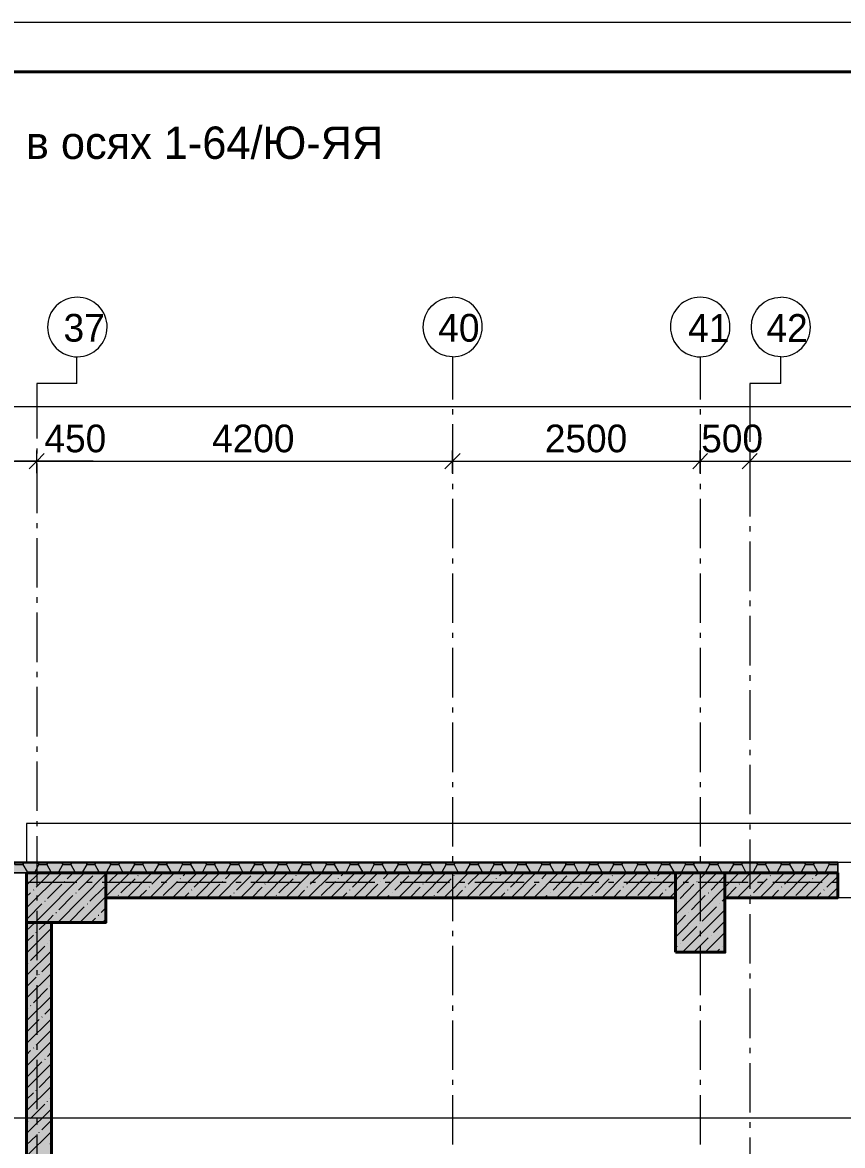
# Model space of a CAD drawing. Header units: millimetres. Extents: x -401725 to 250493, y 305116 to 802890.
# Drawn here: x -375112.983 to -375109.722, y 508986.775 to 508991.242 of the extents above; entities that cross this region are included whole.
import ezdxf

# ---------------------------------------------------------------- set-up
doc = ezdxf.new("R2010")
doc.units = ezdxf.units.MM
doc.layers.add('PDF _Геометрия', color=7, linetype='Continuous', true_color=0x1d1d1d)
doc.layers.add('PDF _Сплошная заливка', color=7, linetype='Continuous', true_color=0xffffff)
doc.layers.add('PDF _Текст', color=7, linetype='Continuous')

msp = doc.modelspace()

# ---------------------------------------------------------------- hatches: boundary and pattern name
at = {"layer": 'PDF _Сплошная заливка', "transparency": 33554559}
h = msp.add_hatch(color=256, dxfattribs=at)
h.paths.add_polyline_path([(-375123.1052843202, 508987.860588749), (-375123.1052843202, 508987.8987653915), (-375133.6947279508, 508987.8987653915), (-375133.6947279508, 508987.860588749)])
h.paths.add_polyline_path([(-375092.8681813878, 508987.860588749), (-375092.8681813878, 508987.8987653915), (-375102.5144555306, 508987.8987653915), (-375102.5144555306, 508987.860588749)])
h.paths.add_polyline_path([(-375102.9861030051, 508987.860588749), (-375102.9861030051, 508987.8987653915), (-375109.5058377056, 508987.8987653915), (-375109.5058377056, 508987.860588749)])
h.paths.add_polyline_path([(-375109.7424947423, 508987.860588749), (-375109.7424947423, 508987.8987653915), (-375122.475309955, 508987.8987653915), (-375122.475309955, 508987.860588749)])
h = msp.add_hatch(color=256, dxfattribs=at)
h.paths.add_polyline_path([(-375109.7424947423, 508987.760592818), (-375109.7424947423, 508987.8587782513), (-375110.1896755963, 508987.8587782513), (-375110.1896755963, 508987.760592818)])
h.paths.add_polyline_path([(-375108.0258979269, 508987.760592818), (-375108.0258979269, 508987.8587782513), (-375109.5058377056, 508987.8587782513), (-375109.5058377056, 508987.760592818)])

# ---------------------------------------------------------------- linework, layer by layer
at = {"layer": 'PDF _Геометрия', "color": 7, "lineweight": 18}
for points in [[(-375089.9816321799, 508991.2421178153), (-375136.7847276796, 508991.2421178153), (-375136.7847276796, 508958.1322002806)], [(-375112.8963948888, 508989.527116603), (-375112.9263936681, 508989.4971178237), (-375112.9563924473, 508989.4671190444)], [(-375111.2430627083, 508989.527116603), (-375111.2730614876, 508989.4971178237), (-375111.3030602669, 508989.4671190444)], [(-375110.2597286968, 508989.527116603), (-375110.2880608772, 508989.4971178237), (-375110.3180596565, 508989.4671190444)], [(-375110.0613949566, 508989.527116603), (-375110.0913937359, 508989.4971178237), (-375110.1213925152, 508989.4671190444)]]:
    msp.add_lwpolyline(points, dxfattribs=at)
at = {"layer": 'PDF _Геометрия', "color": 7, "lineweight": 40}
for points in [[(-375135.9980608094, 508991.0454510978), (-375090.1707627224, 508991.0454510978)], [(-375110.1897281543, 508987.7604550651), (-375110.1897281543, 508987.8587843972), (-375109.7414130637, 508987.8587843972)], [(-375110.1897281543, 508987.7604512504), (-375109.7414130637, 508987.7604512504), (-375109.7414130637, 508987.8587805825)], [(-375109.741394414, 508987.8587843972), (-375110.1897095047, 508987.8587843972)]]:
    msp.add_lwpolyline(points, dxfattribs=at)
at = {"layer": 'PDF _Геометрия', "color": 7, "lineweight": 9}
for points in [[(-375112.7647234071, 508990.1487795907, 0.4225352112568321), (-375112.8830519254, 508990.0304510723, 0.4172634351384382), (-375112.7647234071, 508989.912122554, 0.4119718309925604), (-375112.6463948888, 508990.0304510723, 0.4172634351384383)], [(-375110.288055791, 508990.1487795907, 0.4225352112568321), (-375110.4063843093, 508990.0304510723, 0.4172634351384382), (-375110.288055791, 508989.912122554, 0.4119718309925604), (-375110.1697272726, 508990.0304510723, 0.4172634351384383)]]:
    msp.add_lwpolyline(points, format="xyb", close=True, dxfattribs=at)
for points in [[(-375111.2730564013, 508989.912122554, 0.4119718309925604), (-375111.154727883, 508990.0304510723, 0.4172634351384383), (-375111.2730564013, 508990.1487795906)], [(-375109.9680552484, 508989.912122554, 0.4119718309925604), (-375109.8497267301, 508990.0304510723, 0.4172634351384383), (-375109.9680552484, 508990.1487795906)]]:
    msp.add_lwpolyline(points, format="xyb", dxfattribs=at)
for points in [[(-375112.7663933968, 508989.8054511147), (-375112.7663933968, 508989.9104468423)], [(-375111.2730614876, 508989.9104510808), (-375111.2730614876, 508989.742124597)], [(-375110.2880608772, 508989.9104510808), (-375110.2880608772, 508989.742124597)], [(-375109.9680603347, 508989.8054511147), (-375109.9680603347, 508989.9104468423)], [(-375112.7664001785, 508989.8054511147), (-375112.9263936681, 508989.8054511147), (-375112.9263936681, 508989.5871266654)], [(-375109.968065421, 508989.8054511147), (-375110.0913937359, 508989.8054511147), (-375110.0913937359, 508989.5737938746)], [(-375133.7030747204, 508989.7137875422), (-375092.8583045762, 508989.7137875422)], [(-375111.2730614876, 508989.7037845582), (-375111.2730614876, 508989.6821187732)], [(-375110.2880608772, 508989.7037845582), (-375110.2880608772, 508989.6821187732)], [(-375111.2730614876, 508989.6437844565), (-375111.2730614876, 508989.4471257923)], [(-375110.2880608772, 508989.6437844565), (-375110.2880608772, 508989.4471257923)], [(-375112.9263936681, 508989.5471179085), (-375112.9263936681, 508989.5271187223)], [(-375112.9263936681, 508989.4971178237), (-375112.9263936681, 508989.538782795)], [(-375111.2730614876, 508989.4971178237), (-375111.2730614876, 508989.538782795)], [(-375110.2880608772, 508989.4971178237), (-375110.2880608772, 508989.538782795)], [(-375110.0913937359, 508989.538782795), (-375110.0913937359, 508989.4971178237), (-375110.0913937359, 508989.4487864571)], [(-375113.1030616232, 508989.4487864571), (-375113.1030616232, 508989.4971178237), (-375112.9264021452, 508989.4971178237)], [(-375112.9347283577, 508989.4971178237), (-375113.0147251025, 508989.4971178237)], [(-375112.7013943463, 508989.4971178237), (-375112.9347181852, 508989.4971178237)], [(-375112.9263936681, 508989.4487864571), (-375112.9263936681, 508989.4971178237), (-375111.273127609, 508989.4971178237)], [(-375111.2730614876, 508989.4487864571), (-375111.2730614876, 508989.4971178237), (-375110.2881015674, 508989.4971178237)], [(-375110.2880608772, 508989.4487864571), (-375110.2880608772, 508989.4971178237), (-375110.091402213, 508989.4971178237)], [(-375110.0914768115, 508989.4971180357), (-375107.9264015516, 508989.4971180357)], [(-375110.0913937359, 508989.5337844819), (-375110.0913937359, 508989.5137852958)], [(-375112.9263936681, 508989.4871178068), (-375112.9263936681, 508989.2904591425)], [(-375110.0913937359, 508989.4737843802), (-375110.0913937359, 508989.277125716)], [(-375111.2730614876, 508989.4071178831), (-375111.2730614876, 508989.385452098)], [(-375110.2880608772, 508989.4071178831), (-375110.2880608772, 508989.385452098)], [(-375111.2730614876, 508989.3471177814), (-375111.2730614876, 508989.1504591171)], [(-375110.2880608772, 508989.3471177814), (-375110.2880608772, 508989.1504591171)], [(-375112.9263936681, 508989.2504512334), (-375112.9263936681, 508989.2304520472)], [(-375110.0913937359, 508989.2387844056), (-375110.0913937359, 508989.2171186206)], [(-375112.9263936681, 508989.1904511317), (-375112.9263936681, 508988.9937924674)], [(-375110.0913937359, 508989.177117917), (-375110.0913937359, 508988.9804592527)], [(-375111.2730614876, 508989.110451208), (-375111.2730614876, 508989.0904520217)], [(-375110.2880608772, 508989.110451208), (-375110.2880608772, 508989.0904520217)], [(-375111.2730614876, 508989.0504511062), (-375111.2730614876, 508988.853792442)], [(-375110.2880608772, 508989.0504511062), (-375110.2880608772, 508988.853792442)], [(-375112.9263936681, 508988.9554511571), (-375112.9263936681, 508988.9337853721)], [(-375110.0913937359, 508988.9421177305), (-375110.0913937359, 508988.9204519455)], [(-375112.9263936681, 508988.8954510554), (-375112.9263936681, 508988.6971257923)], [(-375110.0913937359, 508988.8821178407), (-375110.0913937359, 508988.6837925776)], [(-375111.2730614876, 508988.8137845328), (-375111.2730614876, 508988.7937853466)], [(-375110.2880608772, 508988.8137845328), (-375110.2880608772, 508988.7937853466)], [(-375111.2730614876, 508988.7537844311), (-375111.2730614876, 508988.5571257668)], [(-375110.2880608772, 508988.7537844311), (-375110.2880608772, 508988.5571257668)], [(-375112.9263936681, 508988.6587844819), (-375112.9263936681, 508988.6371186969)], [(-375110.0913937359, 508988.6454510554), (-375110.0913937359, 508988.6237852703)], [(-375112.9263936681, 508988.5987843802), (-375112.9263936681, 508988.402125716)], [(-375110.0913937359, 508988.5854511656), (-375110.0913937359, 508988.3887925013)], [(-375111.2730614876, 508988.5171178577), (-375111.2730614876, 508988.4971186715)], [(-375110.2880608772, 508988.5171178577), (-375110.2880608772, 508988.4971186715)], [(-375111.2730614876, 508988.457117756), (-375111.2730614876, 508988.2604590917)], [(-375110.2880608772, 508988.457117756), (-375110.2880608772, 508988.2604590917)], [(-375112.9263936681, 508988.3621178068), (-375112.9263936681, 508988.3404520217)], [(-375110.0913937359, 508988.3487843802), (-375110.0913937359, 508988.3271185952)], [(-375112.9263936681, 508988.302117917), (-375112.9263936681, 508988.1054592527)], [(-375110.0913937359, 508988.2887844904), (-375110.0913937359, 508988.0921258262)], [(-375111.2730614876, 508988.2204511825), (-375111.2730614876, 508988.2004519964)], [(-375110.2880608772, 508988.2204511825), (-375110.2880608772, 508988.2004519964)], [(-375111.2730614876, 508988.1604510808), (-375111.2730614876, 508987.9637924165)], [(-375110.2880608772, 508988.1604510808), (-375110.2880608772, 508987.9637924165)], [(-375112.9263936681, 508988.0654511317), (-375112.9263936681, 508988.0454519455)], [(-375103.3197415142, 508988.0554504789), (-375112.9669005585, 508988.0554504789)], [(-375112.9663937359, 508988.0554511147), (-375112.9663937359, 508987.9021240205)], [(-375110.0913937359, 508988.052117917), (-375110.0913937359, 508988.0321187308)], [(-375112.9263936681, 508988.0054512419), (-375112.9263936681, 508987.8087925776)], [(-375110.0913937359, 508987.9921178153), (-375110.0913937359, 508987.795459151)], [(-375122.4747267301, 508987.898784465), (-375109.7419115175, 508987.898784465)], [(-375109.741394414, 508987.9021178746), (-375122.4742096267, 508987.9021178746), (-375122.4742096267, 508987.8987846769), (-375122.4742096267, 508987.8604529034), (-375122.4742096267, 508987.8587863045)], [(-375111.2730614876, 508987.9254511062), (-375111.2730614876, 508987.9037853212)], [(-375110.2880608772, 508987.9254511062), (-375110.2880608772, 508987.9037853212)], [(-375109.741426627, 508987.9021312261), (-375109.5047806631, 508987.9021312261)], [(-375122.4747267301, 508987.860451208), (-375109.7419115175, 508987.860451208)], [(-375116.0963935324, 508987.8587843972), (-375110.1899672087, 508987.8587843972)], [(-375112.9663937359, 508987.8587843972), (-375112.9663937359, 508987.6621257329)], [(-375111.2730614876, 508987.8637844056), (-375111.2730614876, 508987.6671257414)], [(-375110.2880608772, 508987.8637844056), (-375110.2880608772, 508987.6671257414)], [(-375109.741394414, 508987.7604512504), (-375109.741394414, 508987.8587805825)], [(-375112.7663933968, 508987.8204511402), (-375112.9630520611, 508987.8204511402)], [(-375112.7063941428, 508987.8204511402), (-375112.7280599278, 508987.8204511402)], [(-375112.469728629, 508987.8204511402), (-375112.6663872933, 508987.8204511402)], [(-375112.4097276796, 508987.8204511402), (-375112.4313934646, 508987.8204511402)], [(-375112.1730604704, 508987.8204511402), (-375112.3713857335, 508987.8204511402)], [(-375112.1130612164, 508987.8204511402), (-375112.1347270014, 508987.8204511402)], [(-375111.878060606, 508987.8204511402), (-375112.0747192703, 508987.8204511402)], [(-375111.818061352, 508987.8204511402), (-375111.8380605382, 508987.8204511402)], [(-375111.5813941428, 508987.8204511402), (-375111.7780528071, 508987.8204511402)], [(-375111.5213948888, 508987.8204511402), (-375111.541394075, 508987.8204511402)], [(-375111.2847276796, 508987.8204511402), (-375111.4813863438, 508987.8204511402)], [(-375111.2247267301, 508987.8204511402), (-375111.2447259163, 508987.8204511402)], [(-375110.9880612164, 508987.8204511402), (-375111.1847198806, 508987.8204511402)], [(-375110.9280619624, 508987.8204511402), (-375110.9480611485, 508987.8204511402)], [(-375110.6913947531, 508987.8204511402), (-375110.8880534174, 508987.8204511402)], [(-375110.6313938037, 508987.8204511402), (-375110.6530595887, 508987.8204511402)], [(-375110.3947282899, 508987.8204511402), (-375110.5913869542, 508987.8204511402)], [(-375110.3347273405, 508987.8204511402), (-375110.3563931255, 508987.8204511402)], [(-375110.0980618267, 508987.8204511402), (-375110.2963870898, 508987.8204511402)], [(-375110.0380608772, 508987.8204511402), (-375110.0597266623, 508987.8204511402)], [(-375109.8030619624, 508987.8204511402), (-375109.9997206266, 508987.8204511402)], [(-375109.741394414, 508987.8204511402), (-375109.7630601991, 508987.8204511402)], [(-375112.9263936681, 508987.7687844565), (-375112.9263936681, 508987.7487852703)], [(-375110.0913937359, 508987.7554512419), (-375110.0913937359, 508987.7354520557)], [(-375109.5047763721, 508987.7604595155), (-375109.7414223361, 508987.7604595155)], [(-375112.9263936681, 508987.7087845667), (-375112.9263936681, 508987.5121259025)], [(-375110.0913937359, 508987.6954511402), (-375110.0913937359, 508987.4987924758)], [(-375111.2730614876, 508987.6287844311), (-375111.2730614876, 508987.607118646)], [(-375110.2880608772, 508987.6287844311), (-375110.2880608772, 508987.607118646)], [(-375111.2730614876, 508987.5687847532), (-375111.2730614876, 508987.3721260889)], [(-375110.2880608772, 508987.5687847532), (-375110.2880608772, 508987.3721260889)], [(-375112.9263936681, 508987.4721177814), (-375112.9263936681, 508987.4521185952)], [(-375110.0913937359, 508987.4587845667), (-375110.0913937359, 508987.4387853805)], [(-375112.9263936681, 508987.4121176797), (-375112.9263936681, 508987.2154590154)], [(-375110.0913937359, 508987.398784465), (-375110.0913937359, 508987.2021258007)], [(-375111.2730614876, 508987.332117544), (-375111.2730614876, 508987.310451759)], [(-375110.2880608772, 508987.332117544), (-375110.2880608772, 508987.310451759)], [(-375111.2730614876, 508987.2721178661), (-375111.2730614876, 508987.0754592019)], [(-375110.2880608772, 508987.2721178661), (-375110.2880608772, 508987.0754592019)], [(-375112.9263936681, 508987.1754513182), (-375112.9263936681, 508987.155452132)], [(-375110.0913937359, 508987.1637842785), (-375110.0913937359, 508987.1421184934)], [(-375112.9263936681, 508987.1154512165), (-375112.9263936681, 508986.9187925521)], [(-375110.0913937359, 508987.1021175779), (-375110.0913937359, 508986.9054589137)], [(-375111.2730614876, 508987.0354510808), (-375111.2730614876, 508987.0154518946)], [(-375110.2880608772, 508987.0354510808), (-375110.2880608772, 508987.0154518946)], [(-375111.2730614876, 508986.9754509791), (-375111.2730614876, 508986.7787923148)], [(-375110.2880608772, 508986.9754509791), (-375110.2880608772, 508986.7787923148)], [(-375112.9263936681, 508986.8804514538), (-375112.9263936681, 508986.8587856687)], [(-375110.0913937359, 508986.8671178153), (-375110.0913937359, 508986.8454520302)], [(-375112.9263936681, 508986.8187847532), (-375112.9263936681, 508986.6221260889)], [(-375110.0913937359, 508986.8071177136), (-375110.0913937359, 508986.6087924505)]]:
    msp.add_lwpolyline(points, dxfattribs=at)
at = {"layer": 'PDF _Геометрия', "lineweight": 9}
for points in [[(-375113.0163933968, 508987.898784253), (-375113.0130601991, 508987.8921178577), (-375112.981394821, 508987.8921178577), (-375112.9763950244, 508987.898784253)], [(-375112.9813931255, 508987.8921165861), (-375112.964727137, 508987.8637844056), (-375112.9330617589, 508987.8637844056), (-375112.93139516, 508987.860451208)], [(-375112.9330600635, 508987.8637844056), (-375112.9180606738, 508987.8921165861)], [(-375112.9213938715, 508987.898784253), (-375112.9180606738, 508987.8921178577), (-375112.8863952957, 508987.8921178577), (-375112.8813954991, 508987.898784253)], [(-375112.8863936003, 508987.8921165861), (-375112.8697276118, 508987.8637844056), (-375112.8380622336, 508987.8637844056)], [(-375112.8363939393, 508987.860451208), (-375112.8380605382, 508987.8637844056), (-375112.8230611485, 508987.8921165861)], [(-375112.8263943463, 508987.898784253), (-375112.8230611485, 508987.8921178577), (-375112.7913957704, 508987.8921178577)], [(-375112.791394075, 508987.8921178577), (-375112.7863942784, 508987.898784253)], [(-375112.791394075, 508987.8921165861), (-375112.7747280865, 508987.8637844056), (-375112.7430627083, 508987.8637844056)], [(-375112.7397278152, 508987.860451208), (-375112.7430610129, 508987.8637844056), (-375112.7263950244, 508987.8921165861)], [(-375112.731394821, 508987.898784253), (-375112.7263950244, 508987.8921178577), (-375112.6947296463, 508987.8921178577)], [(-375112.6947279508, 508987.8921178577), (-375112.6913947531, 508987.898784253)], [(-375112.6947262554, 508987.8921165861), (-375112.6797268658, 508987.8637844056), (-375112.6480614876, 508987.8637844056), (-375112.6447282899, 508987.860451208)], [(-375112.6480614876, 508987.8637844056), (-375112.6313954991, 508987.8921165861)], [(-375112.6363936003, 508987.898784253), (-375112.6313938037, 508987.8921178577), (-375112.5997284256, 508987.8921178577)], [(-375112.5997267301, 508987.8921178577), (-375112.5963935324, 508987.898784253)], [(-375112.5997267301, 508987.8921165861), (-375112.5847273405, 508987.8637844056), (-375112.5530619624, 508987.8637844056), (-375112.5363959738, 508987.8921165861)], [(-375112.541394075, 508987.898784253), (-375112.5363942784, 508987.8921178577), (-375112.5047289003, 508987.8921178577)], [(-375112.5047272049, 508987.8921178577), (-375112.5013940071, 508987.898784253)], [(-375112.5047272049, 508987.8921165861), (-375112.4897278152, 508987.8637844056), (-375112.4580624371, 508987.8637844056)], [(-375112.4547275439, 508987.860451208), (-375112.4580607417, 508987.8637844056), (-375112.4413947531, 508987.8921165861)], [(-375112.4463945497, 508987.898784253), (-375112.4413947531, 508987.8921178577), (-375112.409729375, 508987.8921178577)], [(-375112.4097276796, 508987.8921178577), (-375112.404727883, 508987.898784253)], [(-375112.4097276796, 508987.8921165861), (-375112.3930616911, 508987.8637844056), (-375112.3613963129, 508987.8637844056)], [(-375112.3597280186, 508987.860451208), (-375112.3613946175, 508987.8637844056), (-375112.3463952278, 508987.8921165861)], [(-375112.3497267301, 508987.898784253), (-375112.3463935324, 508987.8921178577), (-375112.3147281543, 508987.8921178577), (-375112.3097283577, 508987.898784253)], [(-375112.3147264589, 508987.8921165861), (-375112.2980604704, 508987.8637844056), (-375112.2663950922, 508987.8637844056), (-375112.2647284933, 508987.860451208)], [(-375112.2663933968, 508987.8637844056), (-375112.2513940071, 508987.8921165861)], [(-375112.2547272049, 508987.898784253), (-375112.2513940071, 508987.8921178577), (-375112.219728629, 508987.8921178577), (-375112.2147288325, 508987.898784253)], [(-375112.2197269336, 508987.8921165861), (-375112.2030609451, 508987.8637844056), (-375112.171395567, 508987.8637844056)], [(-375112.1697272726, 508987.860451208), (-375112.1713938715, 508987.8637844056), (-375112.1563944819, 508987.8921165861)], [(-375112.1597276796, 508987.898784253), (-375112.1563944819, 508987.8921178577), (-375112.1230625049, 508987.8921178577)], [(-375112.1230608094, 508987.8921178577), (-375112.1197276118, 508987.898784253)], [(-375112.1230608094, 508987.8921165861), (-375112.1080614198, 508987.8637844056), (-375112.0763960417, 508987.8637844056)], [(-375112.0730611485, 508987.860451208), (-375112.0763943463, 508987.8637844056), (-375112.0597283577, 508987.8921165861)], [(-375112.0647281543, 508987.898784253), (-375112.0597283577, 508987.8921178577), (-375112.0280629796, 508987.8921178577)], [(-375112.0280612842, 508987.8921178577), (-375112.0247280865, 508987.898784253)], [(-375112.0280595887, 508987.8921165861), (-375112.0130601991, 508987.8637844056), (-375111.981394821, 508987.8637844056), (-375111.9780616232, 508987.860451208)], [(-375111.981394821, 508987.8637844056), (-375111.9647288325, 508987.8921165861)], [(-375111.9697269336, 508987.898784253), (-375111.964727137, 508987.8921178577), (-375111.9330617589, 508987.8921178577)], [(-375111.9330600635, 508987.8921178577), (-375111.9297268658, 508987.898784253)], [(-375111.9330600635, 508987.8921165861), (-375111.9180606738, 508987.8637844056), (-375111.8863952957, 508987.8637844056), (-375111.8697293072, 508987.8921165861)], [(-375111.8747274083, 508987.898784253), (-375111.8697276118, 508987.8921178577), (-375111.8380622336, 508987.8921178577)], [(-375111.8380605382, 508987.8921178577), (-375111.8330607417, 508987.898784253)], [(-375111.8230611485, 508987.8637844056), (-375111.8380605382, 508987.8921165861)], [(-375111.7880608772, 508987.860451208), (-375111.7897274761, 508987.8637844056), (-375111.7747280865, 508987.8921165861)], [(-375111.7780612842, 508987.898784253), (-375111.7747280865, 508987.8921178577), (-375111.7430627083, 508987.8921178577)], [(-375111.7430610129, 508987.8921178577), (-375111.7380612164, 508987.898784253)], [(-375111.7430610129, 508987.8921165861), (-375111.7263950244, 508987.8637844056), (-375111.6947296463, 508987.8637844056)], [(-375111.693061352, 508987.860451208), (-375111.6947279508, 508987.8637844056), (-375111.6797285612, 508987.8921165861)], [(-375111.6830600635, 508987.898784253), (-375111.6797268658, 508987.8921178577), (-375111.6480614876, 508987.8921178577), (-375111.6430616911, 508987.898784253)], [(-375111.6480597922, 508987.8921165861), (-375111.6313938037, 508987.8637844056), (-375111.5997284256, 508987.8637844056), (-375111.5980618267, 508987.860451208)], [(-375111.5997267301, 508987.8637844056), (-375111.5847273405, 508987.8921165861)], [(-375111.5880605382, 508987.898784253), (-375111.5847273405, 508987.8921178577), (-375111.5530619624, 508987.8921178577), (-375111.5480621658, 508987.898784253)], [(-375111.5530602669, 508987.8921165861), (-375111.5363942784, 508987.8637844056), (-375111.5047289003, 508987.8637844056)], [(-375111.5013940071, 508987.860451208), (-375111.5047272049, 508987.8637844056), (-375111.4880612164, 508987.8921165861)], [(-375111.4930610129, 508987.898784253), (-375111.4880612164, 508987.8921178577), (-375111.4563958382, 508987.8921178577)], [(-375111.4563941428, 508987.8921178577), (-375111.4530609451, 508987.898784253)], [(-375111.4563941428, 508987.8921165861), (-375111.4413947531, 508987.8637844056), (-375111.409729375, 508987.8637844056)], [(-375111.4063944819, 508987.860451208), (-375111.4097276796, 508987.8637844056), (-375111.3930616911, 508987.8921165861)], [(-375111.3980614876, 508987.898784253), (-375111.3930616911, 508987.8921178577), (-375111.3613963129, 508987.8921178577)], [(-375111.3613946175, 508987.8921178577), (-375111.3580614198, 508987.898784253)], [(-375111.3613929221, 508987.8921165861), (-375111.3463935324, 508987.8637844056), (-375111.3147281543, 508987.8637844056), (-375111.3113949566, 508987.860451208)], [(-375111.3147281543, 508987.8637844056), (-375111.2980621658, 508987.8921165861)], [(-375111.3030602669, 508987.898784253), (-375111.2980604704, 508987.8921178577), (-375111.2663950922, 508987.8921178577)], [(-375111.2663933968, 508987.8921178577), (-375111.2630601991, 508987.898784253)], [(-375111.2663933968, 508987.8921165861), (-375111.2513940071, 508987.8637844056), (-375111.219728629, 508987.8637844056), (-375111.2030626405, 508987.8921165861)], [(-375111.2080607417, 508987.898784253), (-375111.2030609451, 508987.8921178577), (-375111.171395567, 508987.8921178577)], [(-375111.1713938715, 508987.8921178577), (-375111.166394075, 508987.898784253)], [(-375111.1713938715, 508987.8921165861), (-375111.154727883, 508987.8637844056), (-375111.1230625049, 508987.8637844056)], [(-375111.1213942106, 508987.860451208), (-375111.1230608094, 508987.8637844056), (-375111.1080614198, 508987.8921165861)], [(-375111.1113946175, 508987.898784253), (-375111.1080614198, 508987.8921178577), (-375111.0763960417, 508987.8921178577)], [(-375111.0763943463, 508987.8921178577), (-375111.0713945497, 508987.898784253)], [(-375111.0763943463, 508987.8921165861), (-375111.0597283577, 508987.8637844056), (-375111.0280629796, 508987.8637844056)], [(-375111.0263946853, 508987.860451208), (-375111.0280612842, 508987.8637844056), (-375111.0130618945, 508987.8921165861)], [(-375111.0163933968, 508987.898784253), (-375111.0130601991, 508987.8921178577), (-375110.981394821, 508987.8921178577), (-375110.9763950244, 508987.898784253)], [(-375110.9813931255, 508987.8921165861), (-375110.964727137, 508987.8637844056), (-375110.9330617589, 508987.8637844056), (-375110.93139516, 508987.860451208)], [(-375110.9330600635, 508987.8637844056), (-375110.9180606738, 508987.8921165861)], [(-375110.9213938715, 508987.898784253), (-375110.9180606738, 508987.8921178577), (-375110.8863952957, 508987.8921178577), (-375110.8813954991, 508987.898784253)], [(-375110.8863936003, 508987.8921165861), (-375110.8697276118, 508987.8637844056), (-375110.8380622336, 508987.8637844056)], [(-375110.8347273405, 508987.860451208), (-375110.8380605382, 508987.8637844056), (-375110.8213945497, 508987.8921165861)], [(-375110.8263943463, 508987.898784253), (-375110.8213945497, 508987.8921178577), (-375110.7897291715, 508987.8921178577)], [(-375110.7897274761, 508987.8921178577), (-375110.7863942784, 508987.898784253)], [(-375110.7897274761, 508987.8921165861), (-375110.7747280865, 508987.8637844056), (-375110.7430627083, 508987.8637844056)], [(-375110.7397278152, 508987.860451208), (-375110.7430610129, 508987.8637844056), (-375110.7263950244, 508987.8921165861)], [(-375110.731394821, 508987.898784253), (-375110.7263950244, 508987.8921178577), (-375110.6947296463, 508987.8921178577)], [(-375110.6947279508, 508987.8921178577), (-375110.6913947531, 508987.898784253)], [(-375110.6947262554, 508987.8921165861), (-375110.6797268658, 508987.8637844056), (-375110.6480614876, 508987.8637844056), (-375110.6447282899, 508987.860451208)], [(-375110.6480614876, 508987.8637844056), (-375110.6313954991, 508987.8921165861)], [(-375110.6363936003, 508987.898784253), (-375110.6313938037, 508987.8921178577), (-375110.5997284256, 508987.8921178577)], [(-375110.5997267301, 508987.8921178577), (-375110.5947269336, 508987.898784253)], [(-375110.5997267301, 508987.8921165861), (-375110.5847273405, 508987.8637844056), (-375110.5513953635, 508987.8637844056)], [(-375110.5497270692, 508987.860451208), (-375110.5513936681, 508987.8637844056), (-375110.5363942784, 508987.8921165861)], [(-375110.541394075, 508987.898784253), (-375110.5363942784, 508987.8921178577), (-375110.5047289003, 508987.8921178577)], [(-375110.5047272049, 508987.8921178577), (-375110.4997274083, 508987.898784253)], [(-375110.5047272049, 508987.8921165861), (-375110.4880612164, 508987.8637844056), (-375110.4563958382, 508987.8637844056)], [(-375110.4547275439, 508987.860451208), (-375110.4563941428, 508987.8637844056), (-375110.4413947531, 508987.8921165861)], [(-375110.4447279508, 508987.898784253), (-375110.4413947531, 508987.8921178577), (-375110.409729375, 508987.8921178577)], [(-375110.4097276796, 508987.8921178577), (-375110.404727883, 508987.898784253)], [(-375110.4097276796, 508987.8921165861), (-375110.3930616911, 508987.8637844056), (-375110.3613963129, 508987.8637844056)], [(-375110.3597280186, 508987.860451208), (-375110.3613946175, 508987.8637844056), (-375110.3463952278, 508987.8921165861)], [(-375110.3497267301, 508987.898784253), (-375110.3463935324, 508987.8921178577), (-375110.3147281543, 508987.8921178577), (-375110.3097283577, 508987.898784253)], [(-375110.3147264589, 508987.8921165861), (-375110.2980604704, 508987.8637844056), (-375110.2663950922, 508987.8637844056)], [(-375110.2630601991, 508987.860451208), (-375110.2663933968, 508987.8637844056), (-375110.2497274083, 508987.8921165861)], [(-375110.2547272049, 508987.898784253), (-375110.2497274083, 508987.8921178577), (-375110.2180620302, 508987.8921178577)], [(-375110.2180603347, 508987.8921178577), (-375110.214727137, 508987.898784253)], [(-375110.2180603347, 508987.8921165861), (-375110.2030609451, 508987.8637844056), (-375110.171395567, 508987.8637844056)], [(-375110.1680606738, 508987.860451208), (-375110.1713938715, 508987.8637844056), (-375110.154727883, 508987.8921165861)], [(-375110.1597276796, 508987.898784253), (-375110.154727883, 508987.8921178577), (-375110.1230625049, 508987.8921178577)], [(-375110.1230608094, 508987.8921178577), (-375110.1197276118, 508987.898784253)], [(-375110.1230608094, 508987.8921165861), (-375110.1080614198, 508987.8637844056), (-375110.0763960417, 508987.8637844056)], [(-375110.0730611485, 508987.860451208), (-375110.0763943463, 508987.8637844056), (-375110.0597283577, 508987.8921165861)], [(-375110.0647281543, 508987.898784253), (-375110.0597283577, 508987.8921178577), (-375110.0280629796, 508987.8921178577)], [(-375110.0280612842, 508987.8921178577), (-375110.0247280865, 508987.898784253)], [(-375110.0280595887, 508987.8921165861), (-375110.0130601991, 508987.8637844056), (-375109.981394821, 508987.8637844056), (-375109.9780616232, 508987.860451208)], [(-375109.981394821, 508987.8637844056), (-375109.9647288325, 508987.8921165861)], [(-375109.9697269336, 508987.898784253), (-375109.964727137, 508987.8921178577), (-375109.9330617589, 508987.8921178577)], [(-375109.9330600635, 508987.8921178577), (-375109.9280602669, 508987.898784253)], [(-375109.9330600635, 508987.8921165861), (-375109.916394075, 508987.8637844056), (-375109.8847286968, 508987.8637844056)], [(-375109.8830604025, 508987.860451208), (-375109.8847270014, 508987.8637844056), (-375109.8697276118, 508987.8921165861)], [(-375109.8730608094, 508987.898784253), (-375109.8697276118, 508987.8921178577), (-375109.8380622336, 508987.8921178577)], [(-375109.8380605382, 508987.8921178577), (-375109.8330607417, 508987.898784253)], [(-375109.8380605382, 508987.8921165861), (-375109.8213945497, 508987.8637844056), (-375109.7897291715, 508987.8637844056)], [(-375109.7880608772, 508987.860451208), (-375109.7897274761, 508987.8637844056), (-375109.7747280865, 508987.8921165861)], [(-375109.7780612842, 508987.898784253), (-375109.7747280865, 508987.8921178577), (-375109.7430627083, 508987.8921178577)], [(-375109.7430610129, 508987.8921178577), (-375109.741394414, 508987.8937844565)], [(-375109.741394414, 508987.8904510469), (-375109.7430610129, 508987.8921176458)], [(-375112.9680603347, 508987.860451208), (-375112.964727137, 508987.8637844056)], [(-375112.9663937359, 508987.8537843887), (-375112.9613939393, 508987.8587841853)], [(-375112.9663937359, 508987.8104511232), (-375112.9163957704, 508987.8587824898)], [(-375112.9663937359, 508987.7204511825), (-375112.8263994325, 508987.8587788871)], [(-375112.9330600635, 508987.6621176797), (-375112.7364013992, 508987.8587763439)], [(-375112.9280619624, 508987.802117917), (-375112.8713976014, 508987.8587822779)], [(-375112.8730608094, 508987.860451208), (-375112.8697276118, 508987.8637844056)], [(-375112.8430603347, 508987.6621176797), (-375112.651401467, 508987.8554431463)], [(-375112.8047268658, 508987.8354511656), (-375112.7813944819, 508987.8587835495)], [(-375112.7780612842, 508987.860451208), (-375112.7747280865, 508987.8637844056)], [(-375112.7597270014, 508987.7904510893), (-375112.7030626405, 508987.8471154502)], [(-375112.693061352, 508987.8587843972), (-375112.6913947531, 508987.8587843972)], [(-375112.68139516, 508987.860451208), (-375112.6797285612, 508987.8637844056)], [(-375112.6513946853, 508987.8554511995), (-375112.6463948888, 508987.8587843972)], [(-375112.6513946853, 508987.7654510469), (-375112.5563985509, 508987.8587805825)], [(-375112.6363952957, 508987.8254511486), (-375112.6013967198, 508987.8587831256)], [(-375112.5863939393, 508987.860451208), (-375112.5847273405, 508987.8637844056)], [(-375112.5663947531, 508987.7604512504), (-375112.468065421, 508987.8587805825)], [(-375112.5497270692, 508987.860451208), (-375112.5530602669, 508987.8637844056)], [(-375112.5247280865, 508987.8471177814), (-375112.5230614876, 508987.8487843802)], [(-375112.5130601991, 508987.8587843972), (-375112.5113936003, 508987.8587843972)], [(-375112.491394414, 508987.860451208), (-375112.4897278152, 508987.8637844056)], [(-375112.4763950244, 508987.7604512504), (-375112.3780656923, 508987.8587805825)], [(-375112.4680603347, 508987.8137845328), (-375112.4230621658, 508987.8587827018)], [(-375112.3963948888, 508987.860451208), (-375112.3930616911, 508987.8637844056)], [(-375112.3863952957, 508987.7604512504), (-375112.2880659635, 508987.8587805825)], [(-375112.344728629, 508987.8471177814), (-375112.3330624371, 508987.8587839733)], [(-375112.3013936681, 508987.860451208), (-375112.2980604704, 508987.8637844056)], [(-375112.2997270692, 508987.802117917), (-375112.2430627083, 508987.8587822779)], [(-375112.2963938715, 508987.7604512504), (-375112.1980645393, 508987.8587805825)], [(-375112.2063941428, 508987.860451208), (-375112.2030609451, 508987.8637844056)], [(-375112.2063941428, 508987.7604512504), (-375112.1080648106, 508987.8587805825)], [(-375112.1763936681, 508987.8354511656), (-375112.1530612842, 508987.8587835495)], [(-375112.1313938037, 508987.7904510893), (-375112.0747294428, 508987.8471154502)], [(-375112.116394414, 508987.7604512504), (-375112.0180650819, 508987.8587805825)], [(-375112.1113946175, 508987.860451208), (-375112.1080614198, 508987.8637844056)], [(-375112.0630615554, 508987.8587843972), (-375112.0630615554, 508987.8587843972)], [(-375112.0263946853, 508987.7604512504), (-375111.9280653532, 508987.8587805825)], [(-375112.0147284933, 508987.860451208), (-375112.0130618945, 508987.8637844056)], [(-375112.0080604025, 508987.8254511486), (-375111.9730618267, 508987.8587831256)], [(-375111.9363949566, 508987.7604512504), (-375111.8380656245, 508987.8587805825)], [(-375111.9197272726, 508987.860451208), (-375111.9180606738, 508987.8637844056)], [(-375111.8947282899, 508987.8471177814), (-375111.8947282899, 508987.8487843802)], [(-375111.8830604025, 508987.860451208), (-375111.8863936003, 508987.8637844056)], [(-375111.8847270014, 508987.8587843972), (-375111.8830604025, 508987.8587843972)], [(-375111.8480618267, 508987.7604512504), (-375111.7480658957, 508987.8587805825)], [(-375111.839727137, 508987.8137845328), (-375111.7930623692, 508987.8587827018)], [(-375111.8247277474, 508987.860451208), (-375111.8213945497, 508987.8637844056), (-375111.7897291715, 508987.8637844056)], [(-375111.7580604025, 508987.7604512504), (-375111.6597310704, 508987.8587805825)], [(-375111.7297282221, 508987.860451208), (-375111.7263950244, 508987.8637844056)], [(-375111.7163937359, 508987.8471177814), (-375111.7047275439, 508987.8587839733)], [(-375111.6713938715, 508987.802117917), (-375111.6147295106, 508987.8587822779)], [(-375111.6680606738, 508987.7604512504), (-375111.5697313417, 508987.8587805825)], [(-375111.6347270014, 508987.860451208), (-375111.6313938037, 508987.8637844056)], [(-375111.5780609451, 508987.7604512504), (-375111.479731613, 508987.8587805825)], [(-375111.5480604704, 508987.8354511656), (-375111.5247280865, 508987.8587835495)], [(-375111.5397274761, 508987.860451208), (-375111.5363942784, 508987.8637844056)], [(-375111.503060606, 508987.7904510893), (-375111.4463962451, 508987.8471154502)], [(-375111.4880612164, 508987.7604512504), (-375111.3897318842, 508987.8587805825)], [(-375111.443061352, 508987.860451208), (-375111.4413947531, 508987.8637844056)], [(-375111.4347283577, 508987.8587843972), (-375111.4347283577, 508987.8587843972)], [(-375111.3980614876, 508987.7604512504), (-375111.2997321555, 508987.8587805825)], [(-375111.3797272049, 508987.8254511486), (-375111.344728629, 508987.8587831256)], [(-375111.3480618267, 508987.860451208), (-375111.3463952278, 508987.8637844056)], [(-375111.3080600635, 508987.7604512504), (-375111.2097307313, 508987.8587805825)], [(-375111.2663933968, 508987.8471177814), (-375111.2663933968, 508987.8487843802)], [(-375111.2547272049, 508987.8587843972), (-375111.2547272049, 508987.8587843972)], [(-375111.253060606, 508987.860451208), (-375111.2513940071, 508987.8637844056)], [(-375111.2163937359, 508987.860451208), (-375111.2197269336, 508987.8637844056)], [(-375111.2180603347, 508987.7604512504), (-375111.1197310026, 508987.8587805825)], [(-375111.2113939393, 508987.8137845328), (-375111.1647291715, 508987.8587827018)], [(-375111.1580610807, 508987.860451208), (-375111.154727883, 508987.8637844056)], [(-375111.128060606, 508987.7604512504), (-375111.0297312739, 508987.8587805825)], [(-375111.0863939393, 508987.8471177814), (-375111.0747277474, 508987.8587839733)], [(-375111.0630615554, 508987.860451208), (-375111.0597283577, 508987.8637844056)], [(-375111.0430606738, 508987.802117917), (-375110.9863963129, 508987.8587822779)], [(-375111.0397274761, 508987.7604512504), (-375110.941398144, 508987.8587805825)], [(-375110.9680603347, 508987.860451208), (-375110.964727137, 508987.8637844056)], [(-375110.9497277474, 508987.7604512504), (-375110.8513984152, 508987.8587805825)], [(-375110.9180606738, 508987.8354511656), (-375110.8963948888, 508987.8587835495)], [(-375110.8730608094, 508987.860451208), (-375110.8697276118, 508987.8637844056)], [(-375110.8730608094, 508987.7904510893), (-375110.8180630474, 508987.8471154502)], [(-375110.8597280186, 508987.7604512504), (-375110.7613986865, 508987.8587805825)], [(-375110.80639516, 508987.8587843972), (-375110.80639516, 508987.8587843972)], [(-375110.7763946853, 508987.860451208), (-375110.7747280865, 508987.8637844056)], [(-375110.7697282899, 508987.7604512504), (-375110.6713989578, 508987.8587805825)], [(-375110.7497274083, 508987.8254511486), (-375110.7163954313, 508987.8587831256)], [(-375110.68139516, 508987.860451208), (-375110.6797285612, 508987.8637844056)], [(-375110.6797268658, 508987.7604512504), (-375110.5813975336, 508987.8587805825)], [(-375110.6380601991, 508987.8471177814), (-375110.6363936003, 508987.8487843802)], [(-375110.6263940071, 508987.8587843972), (-375110.6263940071, 508987.8587843972)], [(-375110.589727137, 508987.7604512504), (-375110.4913978049, 508987.8587805825)], [(-375110.5863939393, 508987.860451208), (-375110.5847273405, 508987.8637844056)], [(-375110.5813941428, 508987.8137845328), (-375110.5363959738, 508987.8587827018)], [(-375110.4997274083, 508987.7604512504), (-375110.4013980762, 508987.8587805825)], [(-375110.491394414, 508987.860451208), (-375110.4880612164, 508987.8637844056)], [(-375110.4580607417, 508987.8471177814), (-375110.4463945497, 508987.8587839733)], [(-375110.3963948888, 508987.860451208), (-375110.3930616911, 508987.8637844056)], [(-375110.3863952957, 508987.8287845582), (-375110.3580631152, 508987.8587833375)], [(-375110.3863952957, 508987.7837844819), (-375110.3113983474, 508987.8587814302)], [(-375110.3863952957, 508987.6937845413), (-375110.2214020095, 508987.8587778274)], [(-375110.3013936681, 508987.860451208), (-375110.2980604704, 508987.8637844056)], [(-375110.2897274761, 508987.8354511656), (-375110.2663950922, 508987.8587835495)], [(-375110.2447276118, 508987.7904510893), (-375110.1897298497, 508987.8471154502)], [(-375110.2047275439, 508987.860451208), (-375110.2030609451, 508987.8637844056)], [(-375110.1897281543, 508987.802117917), (-375110.1330637934, 508987.8587822779)], [(-375110.1897281543, 508987.8471177814), (-375110.1897281543, 508987.8471177814)], [(-375110.1780619624, 508987.8587843972), (-375110.1780619624, 508987.8587843972)], [(-375110.1413933968, 508987.7604512504), (-375110.0430640646, 508987.8587805825)], [(-375110.1213942106, 508987.8254511486), (-375110.0880622336, 508987.8587831256)], [(-375110.1097280186, 508987.860451208), (-375110.1080614198, 508987.8637844056)], [(-375110.0513936681, 508987.7604512504), (-375109.9530643359, 508987.8587805825)], [(-375110.0147284933, 508987.860451208), (-375110.0130618945, 508987.8637844056)], [(-375110.0097270014, 508987.8471177814), (-375110.0080604025, 508987.8487843802)], [(-375109.9980608094, 508987.8587843972), (-375109.9980608094, 508987.8587843972)], [(-375109.9613939393, 508987.7604512504), (-375109.8630646072, 508987.8587805825)], [(-375109.9530609451, 508987.8137845328), (-375109.9080627761, 508987.8587827018)], [(-375109.9197272726, 508987.860451208), (-375109.916394075, 508987.8637844056)], [(-375109.8713942106, 508987.7604512504), (-375109.7730648785, 508987.8587805825)], [(-375109.8297275439, 508987.8471177814), (-375109.818061352, 508987.8587839733)], [(-375109.8247277474, 508987.860451208), (-375109.8213945497, 508987.8637844056)], [(-375109.7847276796, 508987.802117917), (-375109.7413961095, 508987.8454494871)], [(-375112.8830604025, 508987.7571178407), (-375112.8263960417, 508987.8137822016)], [(-375112.8163947531, 508987.8254511486), (-375112.8147281543, 508987.8254511486)], [(-375112.714727137, 508987.7471178237), (-375112.6580627761, 508987.8021155858)], [(-375112.6480614876, 508987.8137845328), (-375112.6463948888, 508987.8154511317)], [(-375112.5913937359, 508987.7804510723), (-375112.534729375, 508987.8354488343)], [(-375112.4797282221, 508987.802117917), (-375112.4780616232, 508987.8037845159)], [(-375112.4230604704, 508987.7687844565), (-375112.3663961095, 508987.8254488174)], [(-375112.356394821, 508987.8354511656), (-375112.3547282221, 508987.8371177644)], [(-375112.2513940071, 508987.7604512504), (-375112.1980628439, 508987.8137824135)], [(-375112.1880615554, 508987.8254511486), (-375112.1863949566, 508987.8254511486)], [(-375112.0713945497, 508987.7604512504), (-375112.0297295784, 508987.8021162216)], [(-375112.0197282899, 508987.8137845328), (-375112.0180616911, 508987.8154511317)], [(-375111.9630605382, 508987.7804510723), (-375111.9063961773, 508987.8354488343)], [(-375111.8497267301, 508987.802117917), (-375111.8497267301, 508987.8037845159)], [(-375111.7947272726, 508987.7687844565), (-375111.7380629118, 508987.8254488174)], [(-375111.7263950244, 508987.8354511656), (-375111.7263950244, 508987.8371177644)], [(-375111.6230608094, 508987.7604512504), (-375111.5697296463, 508987.8137824135)], [(-375111.5580600635, 508987.8254511486), (-375111.5580600635, 508987.8254511486)], [(-375111.443061352, 508987.7604512504), (-375111.4013963807, 508987.8021162216)], [(-375111.3897284933, 508987.8137845328), (-375111.3897284933, 508987.8154511317)], [(-375111.3347273405, 508987.7804510723), (-375111.2780629796, 508987.8354488343)], [(-375111.2213935324, 508987.802117917), (-375111.2213935324, 508987.8037845159)], [(-375111.166394075, 508987.7687844565), (-375111.1097297141, 508987.8254488174)], [(-375111.0980618267, 508987.8354511656), (-375111.0980618267, 508987.8371177644)], [(-375110.9947276118, 508987.7604512504), (-375110.9413964485, 508987.8137824135)], [(-375110.9297268658, 508987.8254511486), (-375110.9297268658, 508987.8254511486)], [(-375110.8147281543, 508987.7604512504), (-375110.7730631831, 508987.8021162216)], [(-375110.7613952957, 508987.8137845328), (-375110.7613952957, 508987.8154511317)], [(-375110.7047275439, 508987.7804510723), (-375110.6497297819, 508987.8354488343)], [(-375110.5930603347, 508987.802117917), (-375110.5930603347, 508987.8037845159)], [(-375110.5363942784, 508987.7687844565), (-375110.4813965164, 508987.8254488174)], [(-375110.469728629, 508987.8354511656), (-375110.4680620302, 508987.8371177644)], [(-375110.4130608772, 508987.802117917), (-375110.3863952957, 508987.8287834986)], [(-375110.3863952957, 508987.6037841768), (-375110.1897366314, 508987.8021094399)], [(-375110.3680610129, 508987.7571178407), (-375110.3130632509, 508987.8137822016)], [(-375110.3013936681, 508987.8254511486), (-375110.2997270692, 508987.8254511486)], [(-375110.1863949566, 508987.7604512504), (-375110.1447299853, 508987.8021162216)], [(-375110.1330604025, 508987.8137845328), (-375110.1313938037, 508987.8154511317)], [(-375110.0763943463, 508987.7804510723), (-375110.0213965842, 508987.8354488343)], [(-375109.964727137, 508987.802117917), (-375109.9630605382, 508987.8037845159)], [(-375109.9080610807, 508987.7687844565), (-375109.8530633186, 508987.8254488174)], [(-375109.8413937359, 508987.8354511656), (-375109.839727137, 508987.8371177644)], [(-375109.7813944819, 508987.7604512504), (-375109.7413961095, 508987.8004496227)], [(-375112.9663937359, 508987.7654510469), (-375112.9513943463, 508987.7804504365)], [(-375112.9397281543, 508987.7904510893), (-375112.9380615554, 508987.7921176881)], [(-375112.8380605382, 508987.7121177644), (-375112.7830627761, 508987.7687821253)], [(-375112.7713948888, 508987.7804510723), (-375112.7697282899, 508987.7804510723)], [(-375112.7547272049, 508987.6621176797), (-375112.6513980762, 508987.7654468084)], [(-375112.6030616232, 508987.7687844565), (-375112.6013950244, 508987.7704510554)], [(-375112.5213948888, 508987.7604512504), (-375112.4897295106, 508987.7904500297)], [(-375112.3413937359, 508987.7604512504), (-375112.3213945497, 508987.7804504365)], [(-375112.3113949566, 508987.7904510893), (-375112.3097283577, 508987.7921176881)], [(-375112.1613942784, 508987.7604512504), (-375112.1530612842, 508987.7687842446)], [(-375112.1430616911, 508987.7804510723), (-375112.1413950922, 508987.7804510723)], [(-375111.9747267301, 508987.7687844565), (-375111.9730601313, 508987.7704510554)], [(-375111.8913933968, 508987.7604512504), (-375111.8613946175, 508987.7904500297)], [(-375111.7130605382, 508987.7604512504), (-375111.693061352, 508987.7804504365)], [(-375111.68139516, 508987.7904510893), (-375111.68139516, 508987.7921176881)], [(-375111.5330610807, 508987.7604512504), (-375111.5247280865, 508987.7687842446)], [(-375111.5130601991, 508987.7804510723), (-375111.5130601991, 508987.7804510723)], [(-375111.344728629, 508987.7687844565), (-375111.344728629, 508987.7704510554)], [(-375111.2630601991, 508987.7604512504), (-375111.2330614198, 508987.7904500297)], [(-375111.0847273405, 508987.7604512504), (-375111.0647281543, 508987.7804504365)], [(-375111.0530619624, 508987.7904510893), (-375111.0530619624, 508987.7921176881)], [(-375110.904727883, 508987.7604512504), (-375110.8963948888, 508987.7687842446)], [(-375110.8847270014, 508987.7804510723), (-375110.8847270014, 508987.7804510723)], [(-375110.7163937359, 508987.7687844565), (-375110.7163937359, 508987.7704510554)], [(-375110.6347270014, 508987.7604512504), (-375110.6047282221, 508987.7904500297)], [(-375110.4547275439, 508987.7604512504), (-375110.4363949566, 508987.7804504365)], [(-375110.4247270692, 508987.7904510893), (-375110.4247270692, 508987.7921176881)], [(-375110.4097276796, 508987.7604512504), (-375110.3863952957, 508987.7837836343)], [(-375110.3230611485, 508987.7121177644), (-375110.2680633865, 508987.7687821253)], [(-375110.2563938037, 508987.7804510723), (-375110.2547272049, 508987.7804510723)], [(-375110.1997277474, 508987.7471178237), (-375110.1897281543, 508987.7571174169)], [(-375110.0880605382, 508987.7687844565), (-375110.0863939393, 508987.7704510554)], [(-375110.0063938037, 508987.7604512504), (-375109.9763950244, 508987.7904500297)], [(-375109.8263943463, 508987.7604512504), (-375109.8080617589, 508987.7804504365)], [(-375109.7963938715, 508987.7904510893), (-375109.7947272726, 508987.7921176881)], [(-375112.9613939393, 508987.6787845159), (-375112.9063961773, 508987.7354488767)], [(-375112.8947282899, 508987.7471178237), (-375112.8930616911, 508987.7471178237)], [(-375112.7930606738, 508987.6671179), (-375112.7380629118, 508987.723782261)], [(-375112.7263950244, 508987.735451208), (-375112.7247284256, 508987.735451208)], [(-375112.6697272726, 508987.7021177475), (-375112.6513946853, 508987.7204503348)], [(-375110.3797272049, 508987.7471178237), (-375110.3797272049, 508987.7471178237)], [(-375110.3580614198, 508987.5437844989), (-375110.189734936, 508987.7121109827)], [(-375110.279727883, 508987.6671179), (-375110.2230635221, 508987.723782261)], [(-375110.2113939393, 508987.735451208), (-375110.2113939393, 508987.735451208)], [(-375112.9663937359, 508987.6304514538), (-375112.9330617589, 508987.6621168319)], [(-375112.916394075, 508987.6337846515), (-375112.8880618945, 508987.6621168319)], [(-375112.8880601991, 508987.6621176797), (-375112.8613946175, 508987.6904498601)], [(-375112.8497267301, 508987.7021177475), (-375112.8480601313, 508987.7021177475)], [(-375112.7097273405, 508987.6621176797), (-375112.693061352, 508987.6787836681)], [(-375112.68139516, 508987.6904511317), (-375112.6797285612, 508987.6904511317)], [(-375112.6647274761, 508987.6621176797), (-375112.6513946853, 508987.6754504705)], [(-375110.3863952957, 508987.648784465), (-375110.3463969233, 508987.6904494363)], [(-375110.3347273405, 508987.7021177475), (-375110.3347273405, 508987.7021177475)], [(-375110.2347280186, 508987.6221176118), (-375110.1897298497, 508987.6671157808)], [(-375112.9663937359, 508987.5404508773), (-375112.8680644038, 508987.6387802095)], [(-375112.9280619624, 508987.6221176118), (-375112.9280619624, 508987.6237842107)], [(-375110.3580614198, 508987.5887847871), (-375110.3013970589, 508987.645449148)], [(-375110.2897274761, 508987.6571178831), (-375110.2897274761, 508987.6571178831)], [(-375110.2680616911, 508987.5437844989), (-375110.1897315451, 508987.6221146449)], [(-375112.9663937359, 508987.5854511656), (-375112.9397281543, 508987.6121167472)], [(-375112.8830604025, 508987.5787843463), (-375112.8830604025, 508987.5787843463)], [(-375112.8713942106, 508987.5887847871), (-375112.8680610129, 508987.5937845837)], [(-375110.3680610129, 508987.5787843463), (-375110.3680610129, 508987.5787843463)], [(-375110.3130615554, 508987.5437844989), (-375110.2563971945, 508987.6004488598)], [(-375110.2447276118, 508987.6121180187), (-375110.2447276118, 508987.6121180187)], [(-375112.9663937359, 508987.4504511486), (-375112.8680644038, 508987.5487804807)], [(-375112.9513943463, 508987.5104512504), (-375112.8947299853, 508987.5671156112)], [(-375110.3863952957, 508987.5604509113), (-375110.3797289003, 508987.5671173066)], [(-375110.2230618267, 508987.5437844989), (-375110.2113956347, 508987.5554506909)], [(-375110.1997277474, 508987.5671177305), (-375110.1997277474, 508987.5671177305)], [(-375112.9613939393, 508987.4987842107), (-375112.9613939393, 508987.5004508095)], [(-375112.9063944819, 508987.465451386), (-375112.8680627083, 508987.5037831595)], [(-375112.9663937359, 508987.3604514199), (-375112.8680644038, 508987.458780752)], [(-375112.9663937359, 508987.4054512843), (-375112.9280619624, 508987.4437830578)], [(-375112.916394075, 508987.4537843463), (-375112.916394075, 508987.4554509452)], [(-375112.9397281543, 508987.3421179848), (-375112.8830637934, 508987.3987823457)], [(-375112.8713942106, 508987.4087844819), (-375112.8713942106, 508987.4104510808)], [(-375112.9663937359, 508987.2704508434), (-375112.8680644038, 508987.3687801756)], [(-375112.9663937359, 508987.3154511317), (-375112.9613939393, 508987.3204509282)], [(-375112.9513943463, 508987.3304509452), (-375112.9497277474, 508987.332117544)], [(-375112.8947282899, 508987.2971181205), (-375112.8680627083, 508987.323783702)], [(-375112.9663937359, 508987.1804511147), (-375112.8680644038, 508987.2787804469)], [(-375112.9663937359, 508987.2254509791), (-375112.9163957704, 508987.2754489446)], [(-375112.9063944819, 508987.2854510808), (-375112.904727883, 508987.2871176797)], [(-375112.9280619624, 508987.1737847193), (-375112.8713976014, 508987.2304490802)], [(-375112.9663937359, 508987.090451386), (-375112.8680644038, 508987.190447317)], [(-375112.9663937359, 508987.1354512504), (-375112.9513943463, 508987.1521172388)], [(-375112.9397281543, 508987.1621176797), (-375112.9380615554, 508987.1637842785)], [(-375112.8830604025, 508987.1287844311), (-375112.8680610129, 508987.1454504196)], [(-375112.9663937359, 508987.0021178322), (-375112.8680644038, 508987.1004471644)], [(-375112.9613939393, 508987.0504513182), (-375112.9063961773, 508987.1071156791)], [(-375112.8947282899, 508987.1171178153), (-375112.8930616911, 508987.1187844141)], [(-375112.916394075, 508987.0054514538), (-375112.8680627083, 508987.0554494193)], [(-375112.9663937359, 508986.9121176797), (-375112.8680644038, 508987.0104470118)], [(-375112.9280619624, 508986.9937844141), (-375112.9280619624, 508986.995451013)], [(-375112.9663937359, 508986.957117544), (-375112.9397281543, 508986.9837831256)], [(-375112.8830604025, 508986.9487845498), (-375112.8830604025, 508986.9504511486)], [(-375112.8713942106, 508986.9604511656), (-375112.8680610129, 508986.9654509621)], [(-375112.9663937359, 508986.8221179509), (-375112.8680644038, 508986.9204472831)], [(-375112.9513943463, 508986.8821180526), (-375112.8947299853, 508986.9387824135)], [(-375112.9613939393, 508986.870451013), (-375112.9613939393, 508986.8721176118)], [(-375112.9063944819, 508986.8371177644), (-375112.8680627083, 508986.875449538)], [(-375112.9663937359, 508986.7321177984), (-375112.8680644038, 508986.8304471305)], [(-375112.9663937359, 508986.7771180866), (-375112.9280619624, 508986.8137832612)], [(-375112.916394075, 508986.8254511486), (-375112.916394075, 508986.8271177475)], [(-375112.8713942106, 508986.7804512843), (-375112.8713942106, 508986.7821178831)]]:
    msp.add_lwpolyline(points, dxfattribs=at)
at = {"layer": 'PDF _Геометрия', "color": 7, "lineweight": 9}
msp.add_lwpolyline([(-375109.741394414, 508987.9021159673), (-375109.741394414, 508987.8587843972), (-375109.741394414, 508987.860450996), (-375109.741394414, 508987.8987827696)], close=True, dxfattribs=at)
at = {"layer": 'PDF _Геометрия', "color": 7, "lineweight": 40}
for points in [[(-375112.9663937359, 508987.8587843972), (-375112.9663937359, 508987.6621257329), (-375112.6514065533, 508987.6621257329), (-375112.6514065533, 508987.8587843972)], [(-375112.6513946853, 508987.7604512504), (-375110.3864868484, 508987.7604512504), (-375110.3864868484, 508987.8587805825), (-375112.6513946853, 508987.8587805825)], [(-375110.3863952957, 508987.5437844989), (-375110.1897366314, 508987.5437844989), (-375110.1897366314, 508987.8587716816), (-375110.3863952957, 508987.8587716816)], [(-375112.8680610129, 508986.4804511995), (-375112.8680610129, 508987.662069784), (-375112.966390345, 508987.662069784), (-375112.966390345, 508986.4804511995)]]:
    msp.add_lwpolyline(points, close=True, dxfattribs=at)
at = {"layer": 'PDF _Геометрия', "color": 8, "lineweight": 9, "true_color": 0x808080}
msp.add_lwpolyline([(-375134.644731045, 508986.8854652375), (-375091.7322234629, 508986.8854652375)], dxfattribs=at)
at = {"layer": 'PDF _Геометрия', "color": 7, "lineweight": 9}
for points in [[(-375111.3897183209, 508990.0304510723), (-375111.3897183209, 508990.0971150263), (-375111.3380537565, 508990.1487795907), (-375111.2730564013, 508990.1487795907)], [(-375110.0847171679, 508990.0304510723), (-375110.0847171679, 508990.0971150263), (-375110.0330526036, 508990.1487795907), (-375109.9680552485, 508990.1487795907)], [(-375111.2730564013, 508989.912122554), (-375111.3380537565, 508989.912122554), (-375111.3897183209, 508989.9654537172), (-375111.3897183209, 508990.0304510723)], [(-375109.9680552485, 508989.912122554), (-375110.0330526036, 508989.912122554), (-375110.0847171679, 508989.9654537172), (-375110.0847171679, 508990.0304510723)]]:
    msp.add_open_spline(points, degree=3, dxfattribs=at)
at = {"layer": 'PDF _Сплошная заливка', "lineweight": 5, "transparency": 33554559}
for points in [[(-375112.9673635167, 508987.8589221502), (-375112.9673635167, 508987.6622634858), (-375112.6523763341, 508987.8589221502), (-375112.6523763341, 508987.6622634858)], [(-375112.6523763341, 508987.8589221502), (-375112.6523763341, 508987.760592818), (-375110.3874684972, 508987.8589221502), (-375110.3874684972, 508987.760592818)], [(-375110.3874684972, 508987.8589221502), (-375110.3874684972, 508987.5439349675), (-375110.1908098329, 508987.8589221502), (-375110.1908098329, 508987.5439349675)], [(-375112.9673635167, 508987.6622634858), (-375112.9673635167, 508986.4806449013), (-375112.8690341846, 508987.6622634858), (-375112.8690341846, 508986.4806449013)]]:
    msp.add_solid(points, dxfattribs=at)

# ---------------------------------------------------------------- texts
at = {"layer": 'PDF _Текст', "attachment_point": 4, "style": ''}
for s, insert, char_height in [('Кладочный план на отм. -3,400 в осях 1-64/Ю-ЯЯ', (-375115.5114020773, 508990.7450552381), 0.1287979647103283), ('37', (-375112.8197381233, 508990.0267503921), 0.1103358192162381), ('40', (-375111.3297377165, 508990.0267503921), 0.1103358192162381), ('41', (-375110.3364058073, 508990.0267503921), 0.1103358192162381), ('42', (-375110.024738259, 508990.0267503921), 0.1103358192162381), ('450', (-375112.8956166905, 508989.5866384901), 0.1100871794753604), ('4200', (-375112.2289669781, 508989.5866384901), 0.1100871794753604), ('2500', (-375110.9057519173, 508989.5866384901), 0.1100871794753604), ('500', (-375110.2841003738, 508989.5866384901), 0.1100871794753604)]:
    msp.add_mtext(s, dxfattribs=dict(at, insert=insert, char_height=char_height))

doc.saveas('drawing.dxf')
